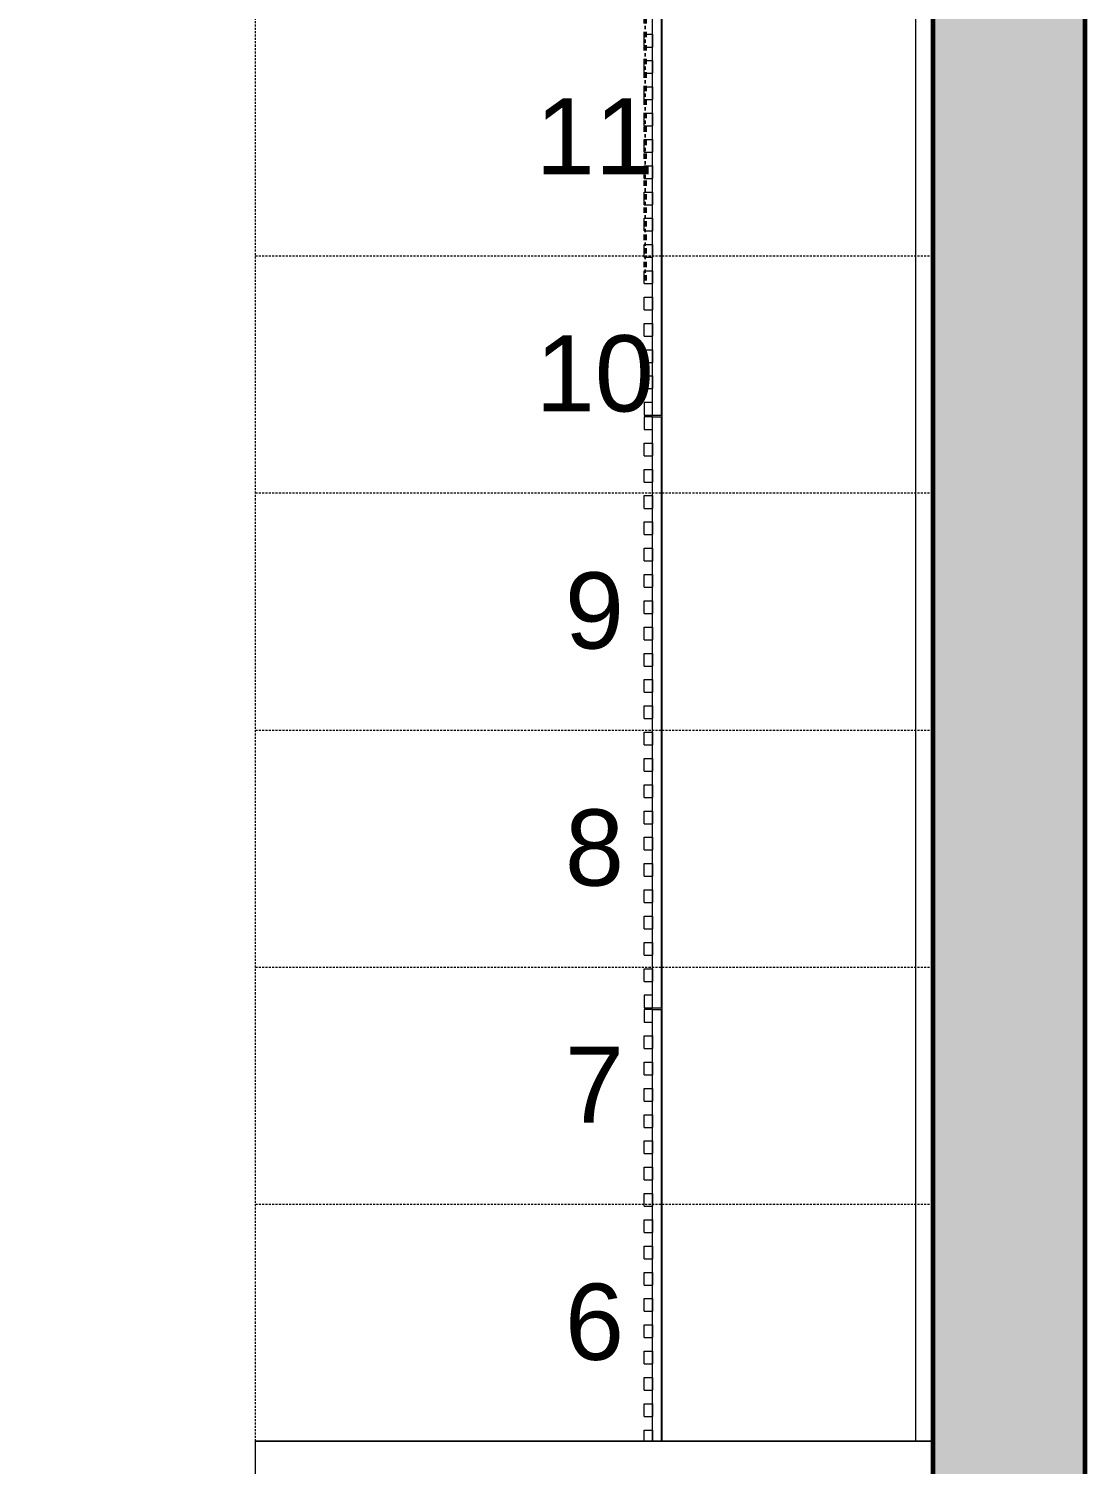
# Model space of a CAD drawing. Header units: millimetres. Extents: x -168557 to 193771, y -108373 to 197278.
# Drawn here: x 178395 to 179642, y -10917 to -9221 of the extents above; entities that cross this region are included whole.
import ezdxf

# ---------------------------------------------------------------- set-up
doc = ezdxf.new("R2010")
doc.units = ezdxf.units.MM
doc.linetypes.add('Dash dot', pattern=[15.875, 6.35, -4.7625, 0, -4.7625])
doc.linetypes.add('Overhead', pattern=[3.96875, 2.38125, -1.5875])
for name, color, linetype, lineweight in [('A-ANNO-DIMS', 211, 'Continuous', 9), ('A-ANNO-DIMS-50', 211, 'Continuous', 9), ('A-FLOR-OVHD', 1, 'Overhead', 9), ('A-WALL', 113, 'Continuous', 9), ('A-WALL-PATT', 111, 'Continuous', 25), ('G-ANNO-SYMB', 111, 'Continuous', 9), ('I-FURN', 30, 'Continuous', 9), ('S-STRS', 31, 'Continuous', 9), ('S-STRS-ANNO', 31, 'Continuous', 9), ('S-STRS-MBND', 31, 'Overhead', 9)]:
    doc.layers.add(name, color=color, linetype=linetype, lineweight=lineweight)
doc.styles.add('@Arial Unicode MS_1', font='', dxfattribs={"height": 100})
doc.styles.add('Arial', font='arial.ttf', dxfattribs={"height": 90})
doc.styles.get('@Arial Unicode MS_1').set_extended_font_data('@Arial Unicode MS')
doc.dimstyles.new('CRT_-__Metros_-_Linha_de_chamada_3_5_mm_3', dxfattribs={"dimscale": 304.8, "dimtxt": 100.584485, "dimasz": 0.328084, "dimexe": 0.164042, "dimexo": 0.0625, "dimgap": 0.082021, "dimtad": 1, "dimlfac": 0.001, "dimrnd": 0.01, "dimzin": 0, "dimdsep": 46, "dimtxsty": '@Arial Unicode MS_1', "dimblk1": 'OBLIQUE', "dimblk2": 'OBLIQUE', "dimsah": 1, "dimcen": 0.09, "dimdle": 0.164042, "dimazin": 0, "dimtfac": 1, "dimtdec": 4, "dimtix": 1, "dimtmove": 0, "dimatfit": 3, "dimfxl": 0.984252, "dimfxlon": 1, "dimtvp": 1, "dimtolj": 1, "dimtzin": 0, "dimarcsym": 2})

# ---------------------------------------------------------------- blocks, each defined once
blk = doc.blocks.new('Blks_Mob_Rack Ripado_Painel Liso - Branco e Madeira-3789540-TERREO')
at = {"layer": 'I-FURN', "color": 254}
for p, q in [((-1211, 341), (-1197.675, 341)), ((-1197.675, 341), (-1197.675, 331)), ((-1181.64, 341), (-1166.64, 341)), ((-1181.64, 341), (-1181.64, 331)), ((-1166.64, 341), (-1166.64, 331)), ((-1150.605, 341), (-1135.605, 341)), ((-1150.605, 341), (-1150.605, 331)), ((-1135.605, 341), (-1135.605, 331)), ((-1119.57, 341), (-1104.57, 341)), ((-1119.57, 341), (-1119.57, 331)), ((-1104.57, 341), (-1104.57, 331)), ((-1088.535, 341), (-1073.535, 341)), ((-1088.535, 341), (-1088.535, 331)), ((-1073.535, 341), (-1073.535, 331)), ((-1057.5, 341), (-1042.5, 341)), ((-1057.5, 341), (-1057.5, 331)), ((-1042.5, 341), (-1042.5, 331)), ((-1026.465, 341), (-1011.465, 341)), ((-1026.465, 341), (-1026.465, 331)), ((-1011.465, 341), (-1011.465, 331)), ((-995.43, 341), (-980.43, 341)), ((-995.43, 341), (-995.43, 331)), ((-980.43, 341), (-980.43, 331)), ((-964.395, 341), (-949.395, 341)), ((-964.395, 341), (-964.395, 331)), ((-949.395, 341), (-949.395, 331)), ((-933.36, 341), (-918.36, 341)), ((-933.36, 341), (-933.36, 331)), ((-918.36, 341), (-918.36, 331)), ((-902.325, 341), (-887.325, 341)), ((-902.325, 341), (-902.325, 331)), ((-887.325, 341), (-887.325, 331)), ((-871.29, 341), (-856.29, 341)), ((-871.29, 341), (-871.29, 331)), ((-856.29, 341), (-856.29, 331)), ((-840.255, 341), (-825.255, 341)), ((-840.255, 341), (-840.255, 331)), ((-825.255, 341), (-825.255, 331)), ((-809.22, 341), (-794.22, 341)), ((-809.22, 341), (-809.22, 331)), ((-794.22, 341), (-794.22, 331)), ((-778.185, 341), (-763.185, 341)), ((-778.185, 341), (-778.185, 331)), ((-763.185, 341), (-763.185, 331)), ((-747.15, 341), (-732.15, 341)), ((-747.15, 341), (-747.15, 331)), ((-732.15, 341), (-732.15, 331)), ((-701, 341), (-716, 341)), ((-716, 341), (-716, 331)), ((-701, 331), (-701, 341)), ((-684, 341), (-699, 341)), ((-699, 341), (-699, 331)), ((-684, 331), (-684, 341)), ((-667.85, 341), (-652.85, 341)), ((-667.85, 341), (-667.85, 331)), ((-652.85, 341), (-652.85, 331)), ((-636.815, 341), (-621.815, 341)), ((-636.815, 341), (-636.815, 331)), ((-621.815, 341), (-621.815, 331)), ((-605.78, 341), (-590.78, 341)), ((-605.78, 341), (-605.78, 331)), ((-590.78, 341), (-590.78, 331)), ((-574.745, 341), (-559.745, 341)), ((-574.745, 341), (-574.745, 331)), ((-559.745, 341), (-559.745, 331)), ((-543.71, 341), (-528.71, 341)), ((-543.71, 341), (-543.71, 331)), ((-528.71, 341), (-528.71, 331)), ((-512.675, 341), (-497.675, 341)), ((-512.675, 341), (-512.675, 331)), ((-497.675, 341), (-497.675, 331)), ((-481.64, 341), (-466.64, 341)), ((-481.64, 341), (-481.64, 331)), ((-466.64, 341), (-466.64, 331)), ((-450.605, 341), (-435.605, 341)), ((-450.605, 341), (-450.605, 331)), ((-435.605, 341), (-435.605, 331)), ((-419.57, 341), (-404.57, 341)), ((-419.57, 341), (-419.57, 331)), ((-404.57, 341), (-404.57, 331)), ((-388.535, 341), (-373.535, 341)), ((-388.535, 341), (-388.535, 331)), ((-373.535, 341), (-373.535, 331)), ((-357.5, 341), (-342.5, 341)), ((-357.5, 341), (-357.5, 331)), ((-342.5, 341), (-342.5, 331)), ((-326.465, 341), (-311.465, 341)), ((-326.465, 341), (-326.465, 331)), ((-311.465, 341), (-311.465, 331)), ((-295.43, 341), (-280.43, 341)), ((-295.43, 341), (-295.43, 331)), ((-280.43, 341), (-280.43, 331)), ((-264.395, 341), (-249.395, 341)), ((-264.395, 341), (-264.395, 331)), ((-249.395, 341), (-249.395, 331)), ((-233.36, 341), (-218.36, 341)), ((-233.36, 341), (-233.36, 331)), ((-218.36, 341), (-218.36, 331)), ((-202.325, 341), (-187.325, 341)), ((-202.325, 341), (-202.325, 331)), ((-187.325, 341), (-187.325, 331)), ((-171.29, 341), (-156.29, 341)), ((-171.29, 341), (-171.29, 331)), ((-156.29, 341), (-156.29, 331)), ((-140.255, 341), (-125.255, 341)), ((-140.255, 341), (-140.255, 331)), ((-125.255, 341), (-125.255, 331)), ((-109.22, 341), (-94.22, 341)), ((-109.22, 341), (-109.22, 331)), ((-94.22, 341), (-94.22, 331)), ((-78.185, 341), (-63.185, 341)), ((-78.185, 341), (-78.185, 331)), ((-63.185, 341), (-63.185, 331)), ((-47.15, 341), (-32.15, 341)), ((-47.15, 341), (-47.15, 331)), ((-32.15, 341), (-32.15, 331)), ((-1, 341), (-16, 341)), ((-16, 341), (-16, 331)), ((-1, 331), (-1, 341)), ((16, 341), (1, 341)), ((1, 341), (1, 331)), ((16, 331), (16, 341)), ((32.15, 341), (47.15, 341)), ((32.15, 341), (32.15, 331)), ((47.15, 341), (47.15, 331)), ((63.185, 341), (78.185, 341)), ((63.185, 341), (63.185, 331)), ((78.185, 341), (78.185, 331)), ((94.22, 341), (109.22, 341)), ((94.22, 341), (94.22, 331)), ((109.22, 341), (109.22, 331)), ((125.255, 341), (140.255, 341)), ((125.255, 341), (125.255, 331)), ((140.255, 341), (140.255, 331)), ((156.29, 341), (171.29, 341)), ((156.29, 341), (156.29, 331)), ((171.29, 341), (171.29, 331)), ((187.325, 341), (202.325, 341)), ((187.325, 341), (187.325, 331)), ((202.325, 341), (202.325, 331)), ((218.36, 341), (233.36, 341)), ((218.36, 341), (218.36, 331)), ((233.36, 341), (233.36, 331)), ((249.395, 341), (264.395, 341)), ((249.395, 341), (249.395, 331)), ((264.395, 341), (264.395, 331)), ((280.43, 341), (295.43, 341)), ((280.43, 341), (280.43, 331)), ((295.43, 341), (295.43, 331)), ((311.465, 341), (326.465, 341)), ((311.465, 341), (311.465, 331)), ((326.465, 341), (326.465, 331)), ((342.5, 341), (357.5, 341)), ((342.5, 341), (342.5, 331)), ((357.5, 341), (357.5, 331)), ((373.535, 341), (388.535, 341)), ((373.535, 341), (373.535, 331)), ((388.535, 341), (388.535, 331)), ((404.57, 341), (419.57, 341)), ((404.57, 341), (404.57, 331)), ((419.57, 341), (419.57, 331)), ((435.605, 341), (450.605, 341)), ((435.605, 341), (435.605, 331)), ((450.605, 341), (450.605, 331)), ((-1197.675, 331), (-1211, 331)), ((-1211, 331), (-701, 331)), ((-1166.64, 331), (-1181.64, 331)), ((-1135.605, 331), (-1150.605, 331)), ((-1104.57, 331), (-1119.57, 331)), ((-1073.535, 331), (-1088.535, 331)), ((-1042.5, 331), (-1057.5, 331)), ((-1011.465, 331), (-1026.465, 331)), ((-980.43, 331), (-995.43, 331)), ((-949.395, 331), (-964.395, 331)), ((-918.36, 331), (-933.36, 331)), ((-887.325, 331), (-902.325, 331)), ((-856.29, 331), (-871.29, 331)), ((-825.255, 331), (-840.255, 331)), ((-794.22, 331), (-809.22, 331)), ((-763.185, 331), (-778.185, 331)), ((-732.15, 331), (-747.15, 331)), ((-716, 331), (-701, 331)), ((-701, 331), (-701, 321)), ((-699, 331), (-684, 331)), ((-699, 331), (-1, 331)), ((-699, 331), (-699, 321)), ((-652.85, 331), (-667.85, 331)), ((-621.815, 331), (-636.815, 331)), ((-590.78, 331), (-605.78, 331)), ((-559.745, 331), (-574.745, 331)), ((-528.71, 331), (-543.71, 331)), ((-497.675, 331), (-512.675, 331)), ((-466.64, 331), (-481.64, 331)), ((-435.605, 331), (-450.605, 331)), ((-404.57, 331), (-419.57, 331)), ((-373.535, 331), (-388.535, 331)), ((-342.5, 331), (-357.5, 331)), ((-311.465, 331), (-326.465, 331)), ((-280.43, 331), (-295.43, 331)), ((-249.395, 331), (-264.395, 331)), ((-218.36, 331), (-233.36, 331)), ((-187.325, 331), (-202.325, 331)), ((-156.29, 331), (-171.29, 331)), ((-125.255, 331), (-140.255, 331)), ((-94.22, 331), (-109.22, 331)), ((-63.185, 331), (-78.185, 331)), ((-32.15, 331), (-47.15, 331)), ((-16, 331), (-1, 331)), ((-1, 331), (-1, 321)), ((1, 331), (16, 331)), ((1, 331), (699, 331)), ((1, 331), (1, 321)), ((47.15, 331), (32.15, 331)), ((78.185, 331), (63.185, 331)), ((109.22, 331), (94.22, 331)), ((140.255, 331), (125.255, 331)), ((171.29, 331), (156.29, 331)), ((202.325, 331), (187.325, 331)), ((233.36, 331), (218.36, 331)), ((264.395, 331), (249.395, 331)), ((295.43, 331), (280.43, 331)), ((326.465, 331), (311.465, 331)), ((357.5, 331), (342.5, 331)), ((388.535, 331), (373.535, 331)), ((419.57, 331), (404.57, 331)), ((450.605, 331), (435.605, 331)), ((-701, 321), (-1211, 321)), ((1399, 320), (-1211, 320)), ((-1, 321), (-699, 321)), ((699, 321), (1, 321)), ((-1211, 20), (1399, 20))]:
    blk.add_line(p, q, dxfattribs=at)
blk = doc.blocks.new('DIMBLOCK207-TERREO')
at = {"layer": 'A-ANNO-DIMS-50', "lineweight": 18, "transparency": 16777216}
for p, q in [((178334.7, -8369.7), (178284.7, -8319.7)), ((178334.7, -8369.7), (178384.7, -8419.7)), ((178334.7, -12289.7), (178284.7, -12239.7)), ((178334.7, -12289.7), (178384.7, -12339.7))]:
    blk.add_line(p, q, dxfattribs=at)
at = {"layer": 'A-ANNO-DIMS-50', "transparency": 16777216}
for p, q in [((178634.7, -8369.7), (178284.7, -8369.7)), ((178334.7, -12289.7), (178334.7, -8369.7)), ((178334.7, -8369.7), (178634.7, -8369.7)), ((178634.7, -12289.7), (178284.7, -12289.7)), ((178334.7, -12289.7), (178634.7, -12289.7))]:
    blk.add_line(p, q, dxfattribs=at)
at = {"layer": 'A-ANNO-DIMS-50', "color": 0, "transparency": 16777216, "insert": (178179.9, -10464.9), "char_height": 100, "width": 324.675, "attachment_point": 1, "rotation": 90, "line_spacing_factor": 1.117605, "style": '@Arial Unicode MS_1'}
blk.add_mtext('3,92', dxfattribs=at)
blk = doc.blocks.new('_Oblique')
at = {"color": 0, "linetype": 'ByBlock', "lineweight": -2}
blk.add_line((-0.5, -0.5), (0.5, 0.5), dxfattribs=at)

msp = doc.modelspace()

# ---------------------------------------------------------------- hatches: boundary and pattern name
at = {"layer": 'A-WALL-PATT'}
h = msp.add_hatch(color=256, dxfattribs=at)
h.paths.add_polyline_path([(179462.332, -19319.651), (179642.332, -19319.651), (179642.332, -18359.651), (179462.332, -18359.651), (179462.332, -19139.651)])
h.paths.add_polyline_path([(179462.332, -17539.651), (179642.332, -17539.651), (179642.332, -16479.651), (179462.332, -16479.651), (179462.332, -17421.336)])
h.paths.add_polyline_path([(179462.332, -13879.651), (179642.332, -13879.651), (179642.332, -13099.651), (179462.332, -13099.651), (179462.332, -13599.507)])
h.paths.add_polyline_path([(179642.332, -12299.651), (179642.332, -5479.651), (179462.332, -5479.651), (179462.332, -12299.651)])

# ---------------------------------------------------------------- linework, layer by layer
at = {"layer": 'A-FLOR-OVHD'}
msp.add_line((179642.332, -13929.651), (179642.332, -7689.651), dxfattribs=at)
at = {"layer": 'A-WALL', "lineweight": 60}
for p, q in [((179462.332, -7528.751), (179462.332, -12299.651)), ((179642.332, -11969.651), (179642.332, -8369.651))]:
    msp.add_line(p, q, dxfattribs=at)
at = {"layer": 'G-ANNO-SYMB', "linetype": 'Dash dot', "lineweight": 50}
msp.add_line((179122.468, -2132.076), (179122.468, -9518.953), dxfattribs=at)
at = {"layer": 'S-STRS'}
for p, q in [((178662.332, -11169.651), (178662.332, -10889.651)), ((178662.332, -10889.651), (179462.332, -10889.651))]:
    msp.add_line(p, q, dxfattribs=at)
at = {"layer": 'S-STRS', "linetype": 'Overhead'}
msp.add_line((178662.332, -10889.651), (179462.332, -10889.651), dxfattribs=at)
at = {"layer": 'S-STRS-MBND'}
for p, q in [((178662.332, -10889.651), (178662.332, -8369.651)), ((179462.332, -10619.651), (179462.332, -8369.651)), ((178662.332, -9489.651), (179462.332, -9489.651)), ((178662.332, -9489.651), (179462.332, -9489.651)), ((178662.332, -9769.651), (179462.332, -9769.651)), ((178662.332, -9769.651), (179462.332, -9769.651)), ((178662.332, -10049.651), (179462.332, -10049.651)), ((178662.332, -10049.651), (179462.332, -10049.651)), ((178662.332, -10329.651), (179462.332, -10329.651)), ((178662.332, -10329.651), (179462.332, -10329.651)), ((178662.332, -10609.651), (179462.332, -10609.651)), ((178662.332, -10609.651), (179462.332, -10609.651))]:
    msp.add_line(p, q, dxfattribs=at)
at = {"layer": 'S-STRS-MBND', "linetype": 'Continuous'}
msp.add_line((179462.332, -10889.651), (178662.332, -10889.651), dxfattribs=at)

# ---------------------------------------------------------------- block references
at = {"layer": 'I-FURN', "color": 254, "rotation": 89.9999999999994}
msp.add_blockref('Blks_Mob_Rack Ripado_Painel Liso - Branco e Madeira-3789540-TERREO', (179462.332, -9678.651), dxfattribs=at)

# ---------------------------------------------------------------- texts
at = {"layer": 'S-STRS-ANNO', "char_height": 90, "attachment_point": 1, "line_spacing_factor": 0.941778, "style": 'Arial'}
for s, insert, width in [('11', (178993.111, -9303.443), 166.12962), ('10', (178993.111, -9583.443), 166.12962), ('9', (179027.721, -9863.443), 83.06481), ('8', (179027.721, -10143.443), 83.06481), ('7', (179027.721, -10423.443), 83.06481), ('6', (179027.721, -10703.443), 83.06481)]:
    msp.add_mtext(s, dxfattribs=dict(at, insert=insert, width=width))

# ---------------------------------------------------------------- dimensions: what is measured, and where the dimension line sits
at = {"layer": 'A-ANNO-DIMS'}
dim = msp.add_linear_dim(base=(178334.746, -8369.651), p1=(178634.746, -12289.651), p2=(178634.746, -8369.651), angle=90, dimstyle='CRT_-__Metros_-_Linha_de_chamada_3_5_mm_3', override={"dimpost": '<>', "dimfxl": 3920}, dxfattribs=at)
dim.commit()
dim.dimension.update_dxf_attribs({"geometry": 'DIMBLOCK207-TERREO', "text_midpoint": (178258.655, -10329.651)})

doc.saveas('drawing.dxf')
